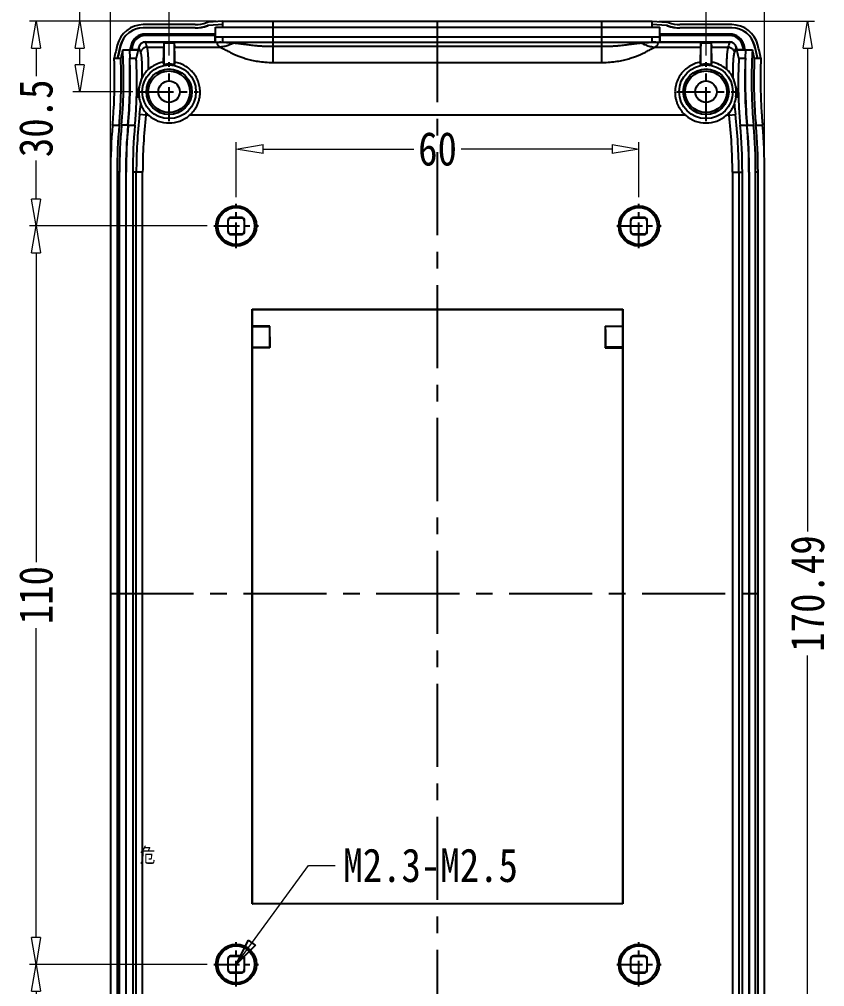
# Model space of a CAD drawing. Header units: millimetres. Extents: x 1786 to 4339, y -2795 to -1928.
# Drawn here: x 4073.3 to 4193.3, y -2723.1 to -2579 of the extents above; entities that cross this region are included whole.
import ezdxf

# ---------------------------------------------------------------- set-up
doc = ezdxf.new("R2010")
doc.units = ezdxf.units.MM
doc.linetypes.add('CENTER', pattern=[50.8, 31.75, -6.35, 6.35, -6.35])
doc.layers.add('06___PRT_ALL_SURFS', color=7, linetype='Continuous')
doc.layers.add('dim', color=3, linetype='Continuous', lineweight=9)
doc.styles.add('FFS', font='SIMFANG.TTF', dxfattribs={"width": 0.85})
doc.styles.add('LongTou', font='romand.shx', dxfattribs={"width": 0.8, "bigfont": 'whgdtxt.shx'})
doc.dimstyles.new('YanXiu', dxfattribs={"dimtxt": 2.5, "dimasz": 2.2, "dimexe": 1, "dimexo": 0.6, "dimgap": 0.66, "dimtad": 0, "dimzin": 9, "dimdsep": 46, "dimtxsty": 'FFS', "dimblk": 'CLOSEDBLANK', "dimcen": 0, "dimclrd": 256, "dimclre": 131, "dimclrt": 42, "dimazin": 2, "dimtfac": 1, "dimtofl": 0, "dimtmove": 0, "dimatfit": 3, "dimldrblk": 'CLOSEDBLANK', "dimfxl": 1, "dimlwd": 5, "dimlwe": 5, "dimarcsym": 0})

# ---------------------------------------------------------------- blocks, each defined once
blk = doc.blocks.new('_ClosedBlank')
at = {"color": 0, "linetype": 'ByBlock', "lineweight": -2}
for p, q in [((-1, 0.167), (0, 0)), ((-1, 0.167), (-1, -0.167)), ((0, 0), (-1, -0.167))]:
    blk.add_line(p, q, dxfattribs=at)
blk = doc.blocks.new('*D166')
at = {"layer": 'Defpoints', "color": 0}
for p in [(4674.96, -2579.27), (4686.82, -2749.76), (4698.12, -2749.76)]:
    blk.add_point(p, dxfattribs=at)
at = {"layer": 'dim', "color": 131, "lineweight": 5}
for p, q in [((4675.96, -2579.27), (4699.12, -2579.27)), ((4687.82, -2749.76), (4699.12, -2749.76))]:
    blk.add_line(p, q, dxfattribs=at)
at = {"layer": 'dim', "lineweight": 5}
for p, q in [((4698.12, -2583.27), (4698.12, -2655.26)), ((4698.12, -2745.76), (4698.12, -2673.77))]:
    blk.add_line(p, q, dxfattribs=at)
at = {"layer": 'dim', "lineweight": 5, "xscale": 4, "yscale": 4, "zscale": 4}
for p, rotation in [((4698.12, -2579.27), 90), ((4698.12, -2749.76), 270)]:
    blk.add_blockref('_ClosedBlank', p, dxfattribs=dict(at, rotation=rotation))
at = {"layer": 'dim', "color": 42, "insert": (4698.12, -2664.52), "char_height": 5, "attachment_point": 5, "rotation": 90, "style": 'FFS'}
blk.add_mtext('170.49', dxfattribs=at)
blk = doc.blocks.new('*D167')
at = {"layer": 'Defpoints', "color": 0}
for p in [(4691.71, -2567.58), (4594.25, -2601.77), (4691.71, -2601.77)]:
    blk.add_point(p, dxfattribs=at)
at = {"layer": 'dim', "color": 131, "lineweight": 5}
for p, q in [((4594.25, -2600.77), (4594.25, -2566.58)), ((4691.71, -2600.77), (4691.71, -2566.58))]:
    blk.add_line(p, q, dxfattribs=at)
at = {"layer": 'dim', "lineweight": 5}
for p, q in [((4598.25, -2567.58), (4635.15, -2567.58)), ((4687.71, -2567.58), (4650.81, -2567.58))]:
    blk.add_line(p, q, dxfattribs=at)
at = {"layer": 'dim', "lineweight": 5, "xscale": 4, "yscale": 4, "zscale": 4, "rotation": 180}
blk.add_blockref('_ClosedBlank', (4594.25, -2567.58), dxfattribs=at)
at = {"layer": 'dim', "lineweight": 5, "xscale": 4, "yscale": 4, "zscale": 4}
blk.add_blockref('_ClosedBlank', (4691.71, -2567.58), dxfattribs=at)
at = {"layer": 'dim', "color": 42, "insert": (4642.98, -2567.58), "char_height": 5, "attachment_point": 5, "style": 'FFS'}
blk.add_mtext('97.46', dxfattribs=at)
blk = doc.blocks.new('*D168')
at = {"layer": 'Defpoints', "color": 0}
for p in [(4682.98, -2574.08), (4602.98, -2585.37, 0), (4682.98, -2585.37, 0)]:
    blk.add_point(p, dxfattribs=at)
at = {"layer": 'dim', "color": 131, "lineweight": 5}
for p, q in [((4602.98, -2584.37), (4602.98, -2573.08)), ((4682.98, -2584.37), (4682.98, -2573.08))]:
    blk.add_line(p, q, dxfattribs=at)
at = {"layer": 'dim', "lineweight": 5}
for p, q in [((4606.98, -2574.08), (4639.46, -2574.08)), ((4678.98, -2574.08), (4646.49, -2574.08))]:
    blk.add_line(p, q, dxfattribs=at)
at = {"layer": 'dim', "lineweight": 5, "xscale": 4, "yscale": 4, "zscale": 4, "rotation": 180}
blk.add_blockref('_ClosedBlank', (4602.98, -2574.08), dxfattribs=at)
at = {"layer": 'dim', "lineweight": 5, "xscale": 4, "yscale": 4, "zscale": 4}
blk.add_blockref('_ClosedBlank', (4682.98, -2574.08), dxfattribs=at)
at = {"layer": 'dim', "color": 42, "insert": (4642.98, -2574.08), "char_height": 5, "attachment_point": 5, "style": 'FFS'}
blk.add_mtext('80', dxfattribs=at)
blk = doc.blocks.new('*D169')
at = {"layer": 'Defpoints', "color": 0}
for p in [(4672.98, -2598.3), (4612.98, -2606.45, 0), (4672.98, -2606.45, 0)]:
    blk.add_point(p, dxfattribs=at)
at = {"layer": 'dim', "color": 131, "lineweight": 5}
for p, q in [((4612.98, -2605.46), (4612.98, -2597.3)), ((4672.98, -2605.46), (4672.98, -2597.3))]:
    blk.add_line(p, q, dxfattribs=at)
at = {"layer": 'dim', "lineweight": 5}
for p, q in [((4616.98, -2598.3), (4639.46, -2598.3)), ((4668.98, -2598.3), (4646.49, -2598.3))]:
    blk.add_line(p, q, dxfattribs=at)
at = {"layer": 'dim', "lineweight": 5, "xscale": 4, "yscale": 4, "zscale": 4, "rotation": 180}
blk.add_blockref('_ClosedBlank', (4612.98, -2598.3), dxfattribs=at)
at = {"layer": 'dim', "lineweight": 5, "xscale": 4, "yscale": 4, "zscale": 4}
blk.add_blockref('_ClosedBlank', (4672.98, -2598.3), dxfattribs=at)
at = {"layer": 'dim', "color": 42, "insert": (4642.98, -2598.3), "char_height": 5, "attachment_point": 5, "style": 'FFS'}
blk.add_mtext('60', dxfattribs=at)
blk = doc.blocks.new('*D171')
at = {"layer": 'Defpoints', "color": 0}
for p in [(4609.67, -2719.77, 0), (4583.16, -2739.77), (4598.58, -2739.77, 0)]:
    blk.add_point(p, dxfattribs=at)
at = {"layer": 'dim', "color": 131, "lineweight": 5}
for p, q in [((4608.67, -2719.77), (4582.16, -2719.77)), ((4597.58, -2739.77), (4582.16, -2739.77))]:
    blk.add_line(p, q, dxfattribs=at)
at = {"layer": 'dim', "lineweight": 5}
for p, q in [((4583.16, -2723.77), (4583.16, -2726.23)), ((4583.16, -2735.77), (4583.16, -2733.31))]:
    blk.add_line(p, q, dxfattribs=at)
at = {"layer": 'dim', "lineweight": 5, "xscale": 4, "yscale": 4, "zscale": 4}
for p, rotation in [((4583.16, -2719.77), 90), ((4583.16, -2739.77), 270)]:
    blk.add_blockref('_ClosedBlank', p, dxfattribs=dict(at, rotation=rotation))
at = {"layer": 'dim', "color": 42, "insert": (4583.16, -2729.77), "char_height": 5, "attachment_point": 5, "rotation": 90, "style": 'FFS'}
blk.add_mtext('20', dxfattribs=at)
blk = doc.blocks.new('*D172')
at = {"layer": 'Defpoints', "color": 0}
for p in [(4609.67, -2609.77, 0), (4583.16, -2719.77), (4609.67, -2719.77, 0)]:
    blk.add_point(p, dxfattribs=at)
at = {"layer": 'dim', "color": 131, "lineweight": 5}
for p, q in [((4608.67, -2609.77), (4582.16, -2609.77)), ((4608.67, -2719.77), (4582.16, -2719.77))]:
    blk.add_line(p, q, dxfattribs=at)
at = {"layer": 'dim', "lineweight": 5}
for p, q in [((4583.16, -2613.77), (4583.16, -2659.83)), ((4583.16, -2715.77), (4583.16, -2669.71))]:
    blk.add_line(p, q, dxfattribs=at)
at = {"layer": 'dim', "lineweight": 5, "xscale": 4, "yscale": 4, "zscale": 4}
for p, rotation in [((4583.16, -2609.77), 90), ((4583.16, -2719.77), 270)]:
    blk.add_blockref('_ClosedBlank', p, dxfattribs=dict(at, rotation=rotation))
at = {"layer": 'dim', "color": 42, "insert": (4583.16, -2664.77), "char_height": 5, "attachment_point": 5, "rotation": 90, "style": 'FFS'}
blk.add_mtext('110', dxfattribs=at)
blk = doc.blocks.new('*D173')
at = {"layer": 'Defpoints', "color": 0}
for p in [(4611, -2579.27), (4583.16, -2609.77), (4609.67, -2609.77, 0)]:
    blk.add_point(p, dxfattribs=at)
at = {"layer": 'dim', "color": 131, "lineweight": 5}
for p, q in [((4610, -2579.27), (4582.16, -2579.27)), ((4608.67, -2609.77), (4582.16, -2609.77))]:
    blk.add_line(p, q, dxfattribs=at)
at = {"layer": 'dim', "lineweight": 5}
for p, q in [((4583.16, -2583.27), (4583.16, -2587.47)), ((4583.16, -2605.77), (4583.16, -2599.99))]:
    blk.add_line(p, q, dxfattribs=at)
at = {"layer": 'dim', "lineweight": 5, "xscale": 4, "yscale": 4, "zscale": 4}
for p, rotation in [((4583.16, -2579.27), 90), ((4583.16, -2609.77), 270)]:
    blk.add_blockref('_ClosedBlank', p, dxfattribs=dict(at, rotation=rotation))
at = {"layer": 'dim', "color": 42, "insert": (4583.16, -2593.73), "char_height": 5, "attachment_point": 5, "rotation": 90, "style": 'FFS'}
blk.add_mtext('30.5', dxfattribs=at)
blk = doc.blocks.new('*D174')
at = {"layer": 'Defpoints', "color": 0}
for p in [(4611, -2579.27), (4589.66, -2589.77), (4598.58, -2589.77, 0)]:
    blk.add_point(p, dxfattribs=at)
at = {"layer": 'dim', "lineweight": 5}
for p, q in [((4589.66, -2579.27), (4589.66, -2573.74)), ((4589.66, -2585.77), (4589.66, -2583.27))]:
    blk.add_line(p, q, dxfattribs=at)
at = {"layer": 'dim', "color": 131, "lineweight": 5}
for p, q in [((4610, -2579.27), (4588.66, -2579.27)), ((4597.58, -2589.77), (4588.66, -2589.77))]:
    blk.add_line(p, q, dxfattribs=at)
at = {"layer": 'dim', "lineweight": 5, "xscale": 4, "yscale": 4, "zscale": 4}
for p, rotation in [((4589.66, -2579.27), 90), ((4589.66, -2589.77), 270)]:
    blk.add_blockref('_ClosedBlank', p, dxfattribs=dict(at, rotation=rotation))
at = {"layer": 'dim', "color": 42, "insert": (4589.66, -2567.44), "char_height": 5, "attachment_point": 5, "rotation": 90, "style": 'FFS'}
blk.add_mtext('10.5', dxfattribs=at)
blk = doc.blocks.new('*u195')
at = {"color": 7, "linetype": 'Continuous'}
for p, q in [((-31.983, 85.248, 0), (-34.154, 85.096, 0)), ((-31.983, 84.774, 0), (-31.983, 85.248, 0)), ((-31.983, 85.248, 0), (31.983, 85.248, 0)), ((-24.5, 79.108, 0), (-24.5, 85.248, 0)), ((24.5, 79.108, 0), (24.5, 85.248, 0)), ((31.983, 84.774, 0), (31.983, 85.248, 0)), ((31.983, 85.248, 0), (34.154, 85.096, 0)), ((-43.838, 84.248, 0), (-43.838, 84.274, 0)), ((-36.119, 84.274, 0), (-43.838, 84.274, 0)), ((-36.119, 84.248, 0), (-43.838, 84.248, 0)), ((-36.12, 84.743, 0), (-43.836, 84.743, 0)), ((-36.119, 84.248, 0), (-36.119, 84.274, 0)), ((-34.265, 84.569, 0), (-34.274, 84.594, 0)), ((-31.983, 84.774, 0), (-34.133, 84.623, 0)), ((-34.132, 84.597, 0), (-34.133, 84.623, 0)), ((-32, 84.746, 0), (-34.132, 84.597, 0)), ((-33.1, 82.148, 0), (-33.1, 84.348, 0)), ((-33.1, 84.348, 0), (33.1, 84.348, 0)), ((-32, 84.348, 0), (-32, 84.746, 0)), ((34.133, 84.623, 0), (31.983, 84.774, 0)), ((32, 84.348, 0), (32, 84.746, 0)), ((34.132, 84.597, 0), (32, 84.746, 0)), ((33.1, 82.148, 0), (33.1, 84.348, 0)), ((34.132, 84.597, 0), (34.133, 84.623, 0)), ((34.265, 84.569, 0), (34.274, 84.594, 0)), ((36.119, 84.248, 0), (36.119, 84.274, 0)), ((43.838, 84.274, 0), (36.119, 84.274, 0)), ((43.838, 84.248, 0), (36.119, 84.248, 0)), ((43.836, 84.743, 0), (36.12, 84.743, 0)), ((43.838, 84.248, 0), (43.838, 84.274, 0)), ((-43.533, 83.121, 0), (-43.533, 83.347, 0)), ((-33.1, 83.347, 0), (-43.533, 83.347, 0)), ((-33.123, 83.325, 0), (-43.533, 83.325, 0)), ((-33.126, 83.121, 0), (-43.533, 83.121, 0)), ((-43.533, 82.148, 0), (-43.533, 82.174, 0)), ((-43.533, 82.174, 0), (-33.126, 82.174, 0)), ((-43.533, 82.148, 0), (-32.122, 82.148, 0)), ((-33.123, 83.325, 0), (-33.126, 83.121, 0)), ((-33.126, 82.174, 0), (-33.126, 83.121, 0)), ((-33.1, 82.148, 0), (-33.126, 82.174, 0)), ((-33.1, 83.347, 0), (-33.123, 83.325, 0)), ((-33.1, 82.948, 0), (33.1, 82.948, 0)), ((-32, 82.149, 0), (-32, 82.948, 0)), ((-31.965, 82.148, 0), (-31.934, 82.148, 0)), ((-31.934, 82.148, 0), (31.934, 82.148, 0)), ((31.934, 82.148, 0), (32, 82.149, 0)), ((32, 82.149, 0), (32, 82.948, 0)), ((32.122, 82.148, 0), (43.533, 82.148, 0)), ((43.533, 83.347, 0), (33.1, 83.347, 0)), ((33.1, 83.347, 0), (33.123, 83.325, 0)), ((33.1, 82.148, 0), (33.126, 82.174, 0)), ((33.126, 83.121, 0), (33.123, 83.325, 0)), ((43.533, 83.325, 0), (33.123, 83.325, 0)), ((33.126, 83.121, 0), (33.126, 82.174, 0)), ((43.533, 83.121, 0), (33.126, 83.121, 0)), ((33.126, 82.174, 0), (43.533, 82.174, 0)), ((43.533, 83.121, 0), (43.533, 83.347, 0)), ((43.533, 82.148, 0), (43.533, 82.174, 0)), ((-47.238, 81.576, 0), (-47.264, 81.583, 0)), ((-46.914, 80.998, 0), (-45.914, 80.998, 0)), ((-45.914, 80.998, 0), (-45.87, 79.748, 0)), ((-45.835, 80.998, 0), (-45.806, 81.02, 0)), ((-45.835, 80.998, 0), (-44.6, 80.998, 0)), ((-45.596, 81.024, 0), (-45.806, 81.02, 0)), ((-45.667, 81.682, 0), (-45.448, 81.627, 0)), ((-45.596, 81.024, 0), (-44.621, 81.024, 0)), ((-44.6, 80.998, 0), (-44.621, 81.024, 0)), ((-44.503, 81.39, 0), (-44.528, 81.397, 0)), ((-44.473, 81.311, 0), (-44.503, 81.39, 0)), ((-44.386, 81.077, 0), (-44.473, 81.311, 0)), ((-43.271, 81.395, 0), (-40.805, 81.395, 0)), ((-40.75, 78.815, 0), (-40.75, 81.996, 0)), ((-39.25, 81.996, 0), (-40.75, 81.996, 0)), ((-39.25, 81.996, 0), (-39.25, 78.815, 0)), ((-39.195, 81.395, 0), (-32.378, 81.395, 0)), ((-24.5, 81.514, 0), (24.5, 81.514, 0)), ((32.378, 81.395, 0), (39.195, 81.395, 0)), ((39.25, 78.815, 0), (39.25, 81.996, 0)), ((40.75, 81.996, 0), (39.25, 81.996, 0)), ((40.75, 81.996, 0), (40.75, 78.815, 0)), ((40.805, 81.395, 0), (43.271, 81.395, 0)), ((44.391, 81.09, 0), (44.386, 81.077, 0)), ((44.503, 81.39, 0), (44.528, 81.397, 0)), ((44.6, 80.998, 0), (44.621, 81.024, 0)), ((44.6, 80.998, 0), (45.835, 80.998, 0)), ((44.621, 81.024, 0), (45.596, 81.024, 0)), ((45.667, 81.682, 0), (45.448, 81.627, 0)), ((45.806, 81.02, 0), (45.596, 81.024, 0)), ((45.835, 80.998, 0), (45.806, 81.02, 0)), ((45.87, 79.748, 0), (45.914, 80.998, 0)), ((45.914, 80.998, 0), (46.914, 80.998, 0)), ((47.238, 81.576, 0), (47.264, 81.583, 0)), ((-48.172, 79.735, 0), (-47.691, 79.735, 0)), ((-47.665, 79.851, 0), (-47.691, 79.735, 0)), ((-47.661, 79.748, 0), (-47.2, 79.748, 0)), ((-45.87, 79.748, 0), (-44.895, 79.748, 0)), ((44.895, 79.748, 0), (45.87, 79.748, 0)), ((47.2, 79.748, 0), (47.661, 79.748, 0)), ((47.691, 79.735, 0), (47.665, 79.851, 0)), ((47.691, 79.735, 0), (48.172, 79.735, 0)), ((-40.75, 78.815, 0), (-40.869, 79.156, 0)), ((-39.131, 79.156, 0), (-39.25, 78.815, 0)), ((-24.5, 79.108, 0), (24.5, 79.108, 0)), ((39.25, 78.815, 0), (39.131, 79.156, 0)), ((40.869, 79.156, 0), (40.75, 78.815, 0)), ((-44.44, 75.499, 0), (-44.469, 75.498, 0)), ((-44.469, 75.498, 0), (-44.435, 75.498, 0)), ((-44.44, 75.499, 0), (-44.435, 75.498, 0)), ((44.435, 75.498, 0), (44.44, 75.499, 0)), ((44.435, 75.498, 0), (44.469, 75.498, 0)), ((44.469, 75.498, 0), (44.44, 75.499, 0)), ((-44.435, 73.998, 0), (-44.71, 73.998, 0)), ((-44.435, 73.998, 0), (-44.477, 73.983, 0)), ((44.71, 73.998, 0), (44.435, 73.998, 0)), ((44.477, 73.983, 0), (44.435, 73.998, 0)), ((-43.446, 71.248, 0), (-44.388, 71.356, 0)), ((-43.061, 71.248, 0), (-43.446, 71.248, 0)), ((36.939, 71.248, 0), (-36.939, 71.248, 0)), ((43.446, 71.248, 0), (43.061, 71.248, 0)), ((43.446, 71.248, 0), (44.388, 71.356, 0)), ((-48.418, 69.748, 0), (-47.432, 69.748, 0)), ((-46.082, 69.748, 0), (-45.09, 69.748, 0)), ((45.09, 69.748, 0), (46.082, 69.748, 0)), ((47.432, 69.748, 0), (48.418, 69.748, 0)), ((-48.73, 62.748, 0), (-48.73, -63.252, 0)), ((-47.748, 62.748, 0), (-47.748, -63.252, 0)), ((-47.394, 62.748, 0), (-47.748, 62.748, 0)), ((-46.447, 62.748, 0), (-46.403, 62.748, 0)), ((-46.403, -63.252, 0), (-46.403, 62.748, 0)), ((-45.415, 62.748, 0), (-45.415, -63.252, 0)), ((-43.936, 62.748, 0), (-45.415, 62.748, 0)), ((-44.884, -63.252, 0), (-44.884, 62.748, 0)), ((-43.936, -63.252, 0), (-43.936, 62.748, 0)), ((43.936, 62.748, 0), (43.936, -63.252, 0)), ((43.936, 62.748, 0), (45.415, 62.748, 0)), ((44.884, 62.748, 0), (44.884, -63.252, 0)), ((45.415, -63.252, 0), (45.415, 62.748, 0)), ((46.403, 62.748, 0), (46.403, -63.252, 0)), ((46.403, 62.748, 0), (46.447, 62.748, 0)), ((47.748, 62.748, 0), (47.394, 62.748, 0)), ((47.748, -63.252, 0), (47.748, 62.748, 0)), ((48.73, -63.252, 0), (48.73, 62.748, 0)), ((-31.25, 55.573, 0), (-31.25, 53.922, 0)), ((-31.25, 55.573, 0), (-31.206, 55.53, 0)), ((-31.206, 53.965, 0), (-31.206, 55.53, 0)), ((-30.826, 55.998, 0), (-30.782, 55.954, 0)), ((-29.174, 55.998, 0), (-30.826, 55.998, 0)), ((-30.782, 55.954, 0), (-29.218, 55.954, 0)), ((-29.174, 55.998, 0), (-29.218, 55.954, 0)), ((-28.75, 55.573, 0), (-28.794, 55.53, 0)), ((-28.794, 55.53, 0), (-28.794, 53.965, 0)), ((-28.75, 53.922, 0), (-28.75, 55.573, 0)), ((28.75, 55.573, 0), (28.75, 53.922, 0)), ((28.75, 55.573, 0), (28.794, 55.53, 0)), ((28.794, 53.965, 0), (28.794, 55.53, 0)), ((30.826, 55.998, 0), (29.174, 55.998, 0)), ((29.174, 55.998, 0), (29.218, 55.954, 0)), ((29.218, 55.954, 0), (30.782, 55.954, 0)), ((30.826, 55.998, 0), (30.782, 55.954, 0)), ((31.25, 55.573, 0), (31.206, 55.53, 0)), ((31.206, 55.53, 0), (31.206, 53.965, 0)), ((31.25, 53.922, 0), (31.25, 55.573, 0)), ((-31.25, 53.922, 0), (-31.206, 53.965, 0)), ((-30.826, 53.498, 0), (-30.782, 53.541, 0)), ((-30.826, 53.498, 0), (-29.174, 53.498, 0)), ((-29.218, 53.541, 0), (-30.782, 53.541, 0)), ((-29.174, 53.498, 0), (-29.218, 53.541, 0)), ((-28.75, 53.922, 0), (-28.794, 53.965, 0)), ((28.75, 53.922, 0), (28.794, 53.965, 0)), ((29.174, 53.498, 0), (29.218, 53.541, 0)), ((29.174, 53.498, 0), (30.826, 53.498, 0)), ((30.782, 53.541, 0), (29.218, 53.541, 0)), ((30.826, 53.498, 0), (30.782, 53.541, 0)), ((31.25, 53.922, 0), (31.206, 53.965, 0)), ((-27.609, -46.262, 0), (-27.609, 42.357, 0)), ((-27.609, 42.357, 0), (-27.567, 42.315, 0)), ((-27.609, 42.357, 0), (27.609, 42.357, 0)), ((-27.567, 39.835, 0), (-27.567, 42.315, 0)), ((-27.567, 42.315, 0), (27.567, 42.315, 0)), ((27.609, 42.357, 0), (27.567, 42.315, 0)), ((27.609, 42.357, 0), (27.609, -46.262, 0)), ((-27.567, 39.835, 0), (-27.609, 39.793, 0)), ((-27.609, 39.793, 0), (-27.59, 39.774, 0)), ((-27.59, 39.774, 0), (-25.028, 39.774, 0)), ((-24.967, 39.835, 0), (-27.567, 39.835, 0)), ((-24.967, 39.835, 0), (-25.027, 39.775, 0)), ((-25.027, 39.774, 0), (-25.027, 39.775, 0)), ((-24.967, 36.614, 0), (-24.967, 39.835, 0)), ((24.967, 39.835, 0), (24.967, 36.614, 0)), ((24.967, 39.835, 0), (27.567, 39.835, 0)), ((25.027, 39.775, 0), (24.967, 39.835, 0)), ((25.027, 39.775, 0), (25.028, 39.775, 0)), ((27.59, 39.774, 0), (25.028, 39.774, 0)), ((27.567, 39.835, 0), (27.609, 39.793, 0)), ((27.59, 39.774, 0), (27.609, 39.793, 0)), ((-25, 38.224, 0), (-25, 36.647, 0)), ((25, 38.224, 0), (25, 36.647, 0)), ((-27.59, 36.675, 0), (-27.609, 36.656, 0)), ((-27.567, 36.614, 0), (-27.609, 36.656, 0)), ((-27.59, 36.675, 0), (-25.028, 36.675, 0)), ((-27.567, -46.22, 0), (-27.567, 36.614, 0)), ((-24.967, 36.614, 0), (-27.567, 36.614, 0)), ((-25.028, 36.675, 0), (-24.967, 36.614, 0)), ((24.967, 36.614, 0), (25.028, 36.675, 0)), ((24.967, 36.614, 0), (27.567, 36.614, 0)), ((27.59, 36.675, 0), (25.028, 36.675, 0)), ((27.567, 36.614, 0), (27.609, 36.656, 0)), ((27.609, 36.656, 0), (27.59, 36.675, 0)), ((-27.609, -46.262, 0), (-27.567, -46.22, 0)), ((27.609, -46.262, 0), (-27.609, -46.262, 0)), ((27.567, -46.22, 0), (-27.567, -46.22, 0)), ((27.609, -46.262, 0), (27.567, -46.22, 0)), ((-31.25, -54.427, 0), (-31.206, -54.47, 0)), ((-31.25, -54.427, 0), (-31.25, -56.078, 0)), ((-31.206, -56.035, 0), (-31.206, -54.47, 0)), ((-30.826, -54.002, 0), (-30.782, -54.046, 0)), ((-29.174, -54.002, 0), (-30.826, -54.002, 0)), ((-30.782, -54.046, 0), (-29.218, -54.046, 0)), ((-29.174, -54.002, 0), (-29.218, -54.046, 0)), ((-28.75, -54.427, 0), (-28.794, -54.47, 0)), ((-28.794, -54.47, 0), (-28.794, -56.035, 0)), ((-28.75, -56.078, 0), (-28.75, -54.427, 0)), ((28.75, -54.427, 0), (28.794, -54.47, 0)), ((28.75, -54.427, 0), (28.75, -56.078, 0)), ((28.794, -56.035, 0), (28.794, -54.47, 0)), ((30.826, -54.002, 0), (29.174, -54.002, 0)), ((29.174, -54.002, 0), (29.218, -54.046, 0)), ((29.218, -54.046, 0), (30.782, -54.046, 0)), ((30.826, -54.002, 0), (30.782, -54.046, 0)), ((31.25, -54.427, 0), (31.206, -54.47, 0)), ((31.206, -54.47, 0), (31.206, -56.035, 0)), ((31.25, -56.078, 0), (31.25, -54.427, 0)), ((-31.25, -56.078, 0), (-31.206, -56.035, 0)), ((-28.75, -56.078, 0), (-28.794, -56.035, 0)), ((28.75, -56.078, 0), (28.794, -56.035, 0)), ((31.25, -56.078, 0), (31.206, -56.035, 0)), ((-30.826, -56.502, 0), (-30.782, -56.459, 0)), ((-30.826, -56.502, 0), (-29.174, -56.502, 0)), ((-29.218, -56.459, 0), (-30.782, -56.459, 0)), ((-29.174, -56.502, 0), (-29.218, -56.459, 0)), ((29.174, -56.502, 0), (29.218, -56.459, 0)), ((29.174, -56.502, 0), (30.826, -56.502, 0)), ((30.782, -56.459, 0), (29.218, -56.459, 0)), ((30.826, -56.502, 0), (30.782, -56.459, 0))]:
    blk.add_line(p, q, dxfattribs=at)
at = {"color": 1, "linetype": 'CENTER', "ltscale": 0.389839}
for p, q in [((0, -85.248), (0, 85.248)), ((-48.73, 0), (48.73, 0))]:
    blk.add_line(p, q, dxfattribs=at)
at = {"color": 1, "linetype": 'CENTER', "ltscale": 0.16}
for p, q in [((-40, 70.348), (-40, 79.148)), ((40, 70.348), (40, 79.148)), ((-44.4, 74.748), (-35.6, 74.748)), ((35.6, 74.748), (44.4, 74.748))]:
    blk.add_line(p, q, dxfattribs=at)
at = {"color": 1, "linetype": 'CENTER', "ltscale": 0.120482}
for p, q in [((-30, 51.434), (-30, 58.061)), ((30, 51.434), (30, 58.061)), ((-33.313, 54.748), (-26.687, 54.748)), ((26.687, 54.748), (33.313, 54.748)), ((-30, -58.566), (-30, -51.939)), ((30, -58.566), (30, -51.939)), ((-33.313, -55.252), (-26.687, -55.252)), ((26.687, -55.252), (33.313, -55.252))]:
    blk.add_line(p, q, dxfattribs=at)
at = {"color": 7, "linetype": 'Continuous'}
for centre, radius in [((-40, 74.748, 0), 4), ((-40, 74.748, 0), 3.389), ((-40, 74.748, 0), 3.1), ((40, 74.748, 0), 4), ((40, 74.748, 0), 3.389), ((40, 74.748, 0), 3.1), ((-40, 74.748, 0), 1.6), ((40, 74.748, 0), 1.6), ((-30, 54.748, 0), 3.012), ((30, 54.748, 0), 3.012), ((-30, 54.748, 0), 2.75), ((30, 54.748, 0), 2.75), ((-30, -55.252, 0), 3.012), ((-30, -55.252, 0), 2.75), ((30, -55.252, 0), 3.012), ((30, -55.252, 0), 2.75)]:
    blk.add_circle(centre, radius, dxfattribs=at)
for centre, radius, start, end in [((-36.12, 89.742, 0), 4.999, 270.00015, 289.83186), ((-34.084, 84.096, 0), 1.003, 93.99481, 109.8286), ((34.084, 84.096, 0), 1.002, 70.17006, 86.00578), ((36.12, 89.742, 0), 4.999, 250.16837, 269.99967), ((-43.836, 80.743, 0), 3.999, 90.00181, 166.30745), ((-43.835, 80.744, 0), 3.529, 90.04232, 166.25744), ((-43.838, 80.748, 0), 3.5, 90, 166.29977), ((-36.121, 89.759, 0), 5.486, 270.02145, 289.67191), ((-36.119, 89.748, 0), 5.5, 270, 289.69336), ((-34.097, 84.098, 0), 0.527, 94.01119, 109.68184), ((-34.097, 84.098, 0), 0.5, 94, 109.69336), ((34.097, 84.098, 0), 0.5, 70.30663, 86), ((34.097, 84.098, 0), 0.527, 70.31751, 85.98913), ((36.119, 89.748, 0), 5.5, 250.30663, 270), ((36.121, 89.759, 0), 5.486, 250.32814, 269.97854), ((43.836, 80.743, 0), 3.999, 13.69255, 89.9982), ((43.835, 80.744, 0), 3.529, 13.74256, 89.95766), ((43.838, 80.748, 0), 3.5, 13.70023, 90), ((-43.533, 81.147, 0), 2.2, 90.00002, 165.95198), ((-43.533, 81.147, 0), 2.177, 90.00002, 165.95145), ((-43.533, 81.147, 0), 1.974, 89.99995, 165.95138), ((-43.533, 81.147, 0), 1.026, 90, 165.95145), ((-43.533, 81.147, 0), 1, 90, 165.95145), ((-214.953, 22.22, 0), 181.594, 19.01796, 19.26943), ((-32.122, 87.148, 0), 5, 270, 271.39986), ((32.122, 87.148, 0), 5, 268.60004, 269.99989), ((225.906, 18.418, 0), 193.187, 160.73825, 160.97463), ((43.533, 81.147, 0), 2.2, 14.04743, 89.99996), ((43.533, 81.147, 0), 2.177, 14.04855, 89.99996), ((43.533, 81.147, 0), 1.974, 14.04869, 90.0001), ((43.533, 81.147, 0), 1.026, 14.04855, 90), ((43.533, 81.147, 0), 1, 14.04855, 90), ((30, 62.748, 0), 79.997, 166.30299, 167.73987), ((30.001, 62.747, 0), 79.527, 166.29977, 167.58046), ((30, 62.748, 0), 79.5, 166.29977, 167.65273), ((30, 62.748, 0), 79.05, 166.65191, 167.58132), ((-156.46, 74.705, 0), 109.726, 2.82965, 3.28735), ((30, 62.748, 0), 78, 165.95146, 166.46883), ((30, 62.748, 0), 77.977, 165.95145, 166.44766), ((30, 62.748, 0), 77.774, 165.95145, 166.40888), ((30, 62.748, 0), 76.8, 165.95145, 167.21142), ((30, 62.748, 0), 76.826, 165.95145, 166.23796), ((156.67, 39.226, 0), 119.83, 159.55856, 159.77068), ((185.611, 28.669, 0), 150.635, 159.51295, 159.63474), ((-30, 62.748, 0), 76.8, 12.78858, 14.04855), ((-30, 62.748, 0), 76.826, 13.76204, 14.04855), ((-30, 62.748, 0), 77.774, 13.59112, 14.04855), ((-30, 62.748, 0), 77.977, 13.55234, 14.04855), ((-30, 62.748, 0), 78, 13.53117, 14.04852), ((-30, 62.748, 0), 79.05, 12.41868, 13.34809), ((-30, 62.748, 0), 79.5, 12.34727, 13.70023), ((-30.001, 62.747, 0), 79.527, 12.41954, 13.70022), ((-30, 62.748, 0), 79.997, 12.26013, 13.69701), ((-121.417, 76.426, 0), 74.64, 354.86609, 2.56119), ((-118.008, 76.681, 0), 71.223, 2.47948, 2.76965), ((-124.127, 76.059, 0), 78.344, 2.16365, 2.69839), ((136.91, 75.519, 0), 91.138, 177.34052, 177.8002), ((-135.782, 77.041, 0), 89.952, 355.34943, 1.25877), ((-117.219, 76.244, 0), 71.433, 354.78191, 2.22462), ((-40.018, 74.588, 0), 4.647, 100.55494, 130.63154), ((-40, 74.748, 0), 4.136, 79.55316, 100.44684), ((40, 74.748, 0), 4.136, 79.55316, 100.44684), ((40.018, 74.588, 0), 4.647, 49.36965, 79.44786), ((117.549, 76.252, 0), 71.763, 177.79188, 185.20033), ((135.782, 77.041, 0), 89.952, 178.74123, 184.65057), ((-39.242, 74.62, 0), 5.272, 154.39405, 170.40181), ((39.243, 74.621, 0), 5.271, 9.59677, 25.60744), ((30, 62.748, 0), 75.553, 170.28447, 171.43665), ((-40, 74.748, 0), 4.498, 170.40135, 189.59865), ((40, 74.748, 0), 4.498, 350.40135, 9.59865), ((-30, 62.748, 0), 75.553, 8.56335, 9.71553), ((-42.031, 115.154, 0), 41.243, 266.275, 266.6002), ((-39.426, 74.595, 0), 5.088, 186.90694, 199.31642), ((39.42, 74.596, 0), 5.094, 340.69104, 353.08693), ((42.031, 115.154, 0), 41.243, 273.3998, 273.725), ((-108.338, 78.749, 0), 64.376, 353.40633, 354.79798), ((108.36, 78.751, 0), 64.398, 185.20225, 186.59343), ((30, 62.748, 0), 74.884, 173.39847, 180), ((30, 62.748, 0), 73.936, 173.39847, 180), ((-124.086, 79.809, 0), 81.093, 353.93982, 354.18138), ((-40.031, 74.712, 0), 4.603, 222.75416, 228.82733), ((-40, 74.748, 0), 4.65, 228.8258, 311.1742), ((40, 74.748, 0), 4.65, 228.8258, 311.1742), ((40.031, 74.712, 0), 4.603, 311.17267, 317.24583), ((125.423, 79.948, 0), 82.437, 185.82059, 186.05821), ((-30, 62.748, 0), 73.936, 0, 6.60153), ((-30, 62.748, 0), 74.884, 0, 6.60153), ((30, 62.748, 0), 78.73, 174.899, 180), ((30, 62.748, 0), 77.748, 174.8344, 180), ((30, 62.748, 0), 76.403, 174.74324, 180), ((-47.687, 54.463, 0), 15.364, 84.00495, 84.16753), ((30, 62.748, 0), 75.415, 174.67417, 180), ((-30, 62.748, 0), 75.415, 0, 5.32583), ((-30, 62.748, 0), 76.403, 0, 5.25676), ((-30, 62.748, 0), 77.748, 0, 5.1656), ((-30, 62.748, 0), 78.73, 0, 5.101), ((2.79, 38.224, 0), 27.845, 179.4523, 180.5477)]:
    blk.add_arc(centre, radius, start, end, dxfattribs=at)
for centre, major_axis, ratio, start_param, end_param in [((-24.5, 85.271, 0), (7.5, 0.526), 0.0522794, 3.0712107, 3.1379269), ((24.5, 85.271, 0), (7.5, -0.526), 0.0522794, 0.0036658, 0.0703819), ((-30.826, 55.573, 0), (-0.3, 0.3), 0.9999239, -0.7853601, 0.7853601), ((-30.782, 55.53, 0), (0.3, -0.3), 0.9999239, 2.3562326, 3.9269527), ((-29.218, 55.53, 0), (-0.3, -0.3), 0.9999239, 2.3562326, 3.9269527), ((-29.174, 55.573, 0), (0.3, 0.3), 0.9999239, -0.7853601, 0.7853601), ((29.174, 55.573, 0), (0.3, -0.3), 0.9999239, 2.3562326, 3.9269527), ((29.218, 55.53, 0), (0.3, -0.3), 0.9999239, 2.3562326, 3.9269527), ((30.782, 55.53, 0), (-0.3, -0.3), 0.9999239, 2.3562326, 3.9269527), ((30.826, 55.573, 0), (0.3, 0.3), 0.9999239, -0.7853601, 0.7853601), ((-30.826, 53.922, 0), (0.3, 0.3), 0.9999239, 2.3562326, 3.9269527), ((-30.782, 53.965, 0), (0.3, 0.3), 0.9999239, 2.3562326, 3.9269527), ((-29.218, 53.965, 0), (-0.3, 0.3), 0.9999239, 2.3562326, 3.9269527), ((-29.174, 53.922, 0), (0.3, -0.3), 0.9999239, -0.7853601, 0.7853601), ((29.174, 53.922, 0), (0.3, 0.3), 0.9999239, 2.3562326, 3.9269527), ((29.218, 53.965, 0), (0.3, 0.3), 0.9999239, 2.3562326, 3.9269527), ((30.782, 53.965, 0), (-0.3, 0.3), 0.9999239, 2.3562326, 3.9269527), ((30.826, 53.922, 0), (0.3, -0.3), 0.9999239, -0.7853601, 0.7853601), ((-27.591, 38.224, 0), (0, 1.55), 0.0174551, -3.1241394, -0.0174533), ((27.591, 38.224, 0), (0, 1.55), 0.0174551, 0.0174533, 3.1241394), ((-30.826, -54.427, 0), (-0.3, 0.3), 0.9999239, -0.7853601, 0.7853601), ((-30.782, -54.47, 0), (0.3, -0.3), 0.9999239, 2.3562326, 3.9269527), ((-29.218, -54.47, 0), (-0.3, -0.3), 0.9999239, 2.3562326, 3.9269527), ((-29.174, -54.427, 0), (0.3, 0.3), 0.9999239, -0.7853601, 0.7853601), ((29.174, -54.427, 0), (0.3, -0.3), 0.9999239, 2.3562326, 3.9269527), ((29.218, -54.47, 0), (0.3, -0.3), 0.9999239, 2.3562326, 3.9269527), ((30.782, -54.47, 0), (-0.3, -0.3), 0.9999239, 2.3562326, 3.9269527), ((30.826, -54.427, 0), (0.3, 0.3), 0.9999239, -0.7853601, 0.7853601), ((-30.826, -56.078, 0), (0.3, 0.3), 0.9999239, -3.9269527, -2.3562326), ((-30.782, -56.035, 0), (0.3, 0.3), 0.9999239, 2.3562326, 3.9269527), ((-29.218, -56.035, 0), (-0.3, 0.3), 0.9999239, 2.3562326, 3.9269527), ((-29.174, -56.078, 0), (0.3, -0.3), 0.9999239, -0.7853601, 0.7853601), ((29.174, -56.078, 0), (0.3, 0.3), 0.9999239, 2.3562326, 3.9269527), ((29.218, -56.035, 0), (0.3, 0.3), 0.9999239, 2.3562326, 3.9269527), ((30.782, -56.035, 0), (-0.3, 0.3), 0.9999239, 2.3562326, 3.9269527), ((30.826, -56.078, 0), (-0.3, 0.3), 0.9999239, -3.9269527, -2.3562326)]:
    blk.add_ellipse(centre, major_axis=major_axis, ratio=ratio, start_param=start_param, end_param=end_param, dxfattribs=at)
for points, start_tangent, end_tangent in [([(30.36, 82.023, 0), (30.642, 82.047, 0), (30.881, 82.066, 0), (31.084, 82.083, 0), (31.255, 82.097, 0), (31.4, 82.108, 0), (31.52, 82.117, 0), (31.62, 82.124, 0), (31.701, 82.13, 0), (31.767, 82.135, 0), (31.819, 82.139, 0), (31.861, 82.142, 0), (31.893, 82.144, 0), (31.917, 82.146, 0), (31.934, 82.148, 0)], (0.9965385, 0.0831324), (0.9962191, 0.0868762)), ([(32.378, 81.395, 0), (32.585, 81.539, 0), (32.721, 81.659, 0), (32.804, 81.759, 0), (32.844, 81.841, 0), (32.851, 81.907, 0), (32.833, 81.962, 0), (32.797, 82.005, 0), (32.747, 82.039, 0), (32.689, 82.066, 0), (32.624, 82.088, 0), (32.555, 82.104, 0), (32.483, 82.117, 0), (32.411, 82.127, 0), (32.341, 82.135, 0), (32.274, 82.14, 0), (32.214, 82.144, 0), (32.165, 82.146, 0), (32.122, 82.148, 0)], (0.8425431, 0.5386289), (-0.9995146, 0.0311537)), ([(-44.232, 80.661, 0), (-44.385, 81.074, 0), (-44.386, 81.077, 0)], (-0.3451055, 0.9385639), (-0.3484995, 0.937309)), ([(-43.271, 81.395, 0), (-43.691, 81.295, 0), (-44.032, 81.034, 0), (-44.232, 80.661, 0)], (-0.9997219, -0.0235822), (-0.2700828, -0.9628371)), ([(-43.044, 78.114, 0), (-43.048, 78.722, 0), (-43.06, 79.292, 0), (-43.081, 79.816, 0), (-43.11, 80.288, 0), (-43.149, 80.711, 0), (-43.201, 81.088, 0), (-43.271, 81.396, 0)], (0.0006943, 0.9999998), (-0.2945837, 0.9556257)), ([(-40.805, 81.392, 0), (-40.828, 80.905, 0), (-40.85, 80.133, 0), (-40.869, 79.156, 0)], (-0.0654736, -0.9978543), (-0.0166443, -0.9998615)), ([(-40.75, 81.996, 0), (-40.778, 81.752, 0), (-40.805, 81.392, 0)], (-0.1477268, -0.9890282), (-0.0654736, -0.9978543)), ([(-39.25, 81.996, 0), (-39.222, 81.752, 0), (-39.195, 81.392, 0)], (0.1477268, -0.9890282), (0.0654736, -0.9978543)), ([(-39.131, 79.156, 0), (-39.15, 80.133, 0), (-39.172, 80.905, 0), (-39.195, 81.392, 0)], (-0.0166443, 0.9998615), (-0.0654736, 0.9978543)), ([(-32.278, 82.14, 0), (-32.409, 82.128, 0), (-32.54, 82.107, 0), (-32.66, 82.076, 0), (-32.761, 82.031, 0), (-32.83, 81.967, 0), (-32.851, 81.878, 0), (-32.802, 81.757, 0), (-32.657, 81.599, 0), (-32.378, 81.395, 0)], (-0.9975351, -0.0701686), (0.8425467, -0.5386233)), ([(-30.36, 82.023, 0), (-31.008, 81.717, 0), (-31.685, 81.506, 0), (-32.378, 81.396, 0)], (-0.8720314, -0.4894499), (-0.9964818, -0.0838097)), ([(-32.377, 81.396, 0), (-32.187, 81.304, 0), (-31.984, 81.197, 0), (-31.762, 81.076, 0), (-31.518, 80.942, 0), (-31.252, 80.798, 0), (-30.959, 80.647, 0), (-30.627, 80.484, 0), (-30.235, 80.304, 0), (-29.759, 80.104, 0), (-29.183, 79.89, 0), (-28.503, 79.673, 0), (-27.706, 79.466, 0), (-26.779, 79.287, 0), (-25.712, 79.159, 0), (-24.5, 79.108, 0)], (0.9099643, -0.4146866), (1, -0.0000214)), ([(-31.826, 82.139, 0), (-31.723, 82.132, 0), (-31.577, 82.121, 0), (-31.379, 82.106, 0), (-31.12, 82.086, 0), (-30.785, 82.059, 0), (-30.36, 82.023, 0)], (0.9973615, -0.072595), (0.9965463, -0.0830391)), ([(-30.36, 82.023, 0), (-30.118, 82.002, 0), (-29.873, 81.977, 0), (-29.622, 81.948, 0), (-29.368, 81.917, 0), (-29.11, 81.884, 0), (-28.848, 81.849, 0), (-28.571, 81.812, 0), (-28.263, 81.772, 0), (-27.91, 81.728, 0), (-27.505, 81.681, 0), (-27.046, 81.634, 0), (-26.526, 81.59, 0), (-25.933, 81.552, 0), (-25.26, 81.525, 0), (-24.5, 81.514, 0)], (0.9965321, -0.0832087), (1, -0.0000068)), ([(24.5, 81.514, 0), (25.261, 81.525, 0), (25.936, 81.552, 0), (26.529, 81.59, 0), (27.049, 81.634, 0), (27.508, 81.681, 0), (27.912, 81.728, 0), (28.264, 81.772, 0), (28.571, 81.813, 0), (28.848, 81.849, 0), (29.11, 81.884, 0), (29.367, 81.917, 0), (29.622, 81.948, 0), (29.872, 81.977, 0), (30.118, 82.002, 0), (30.36, 82.023, 0)], (1, 0.0000053), (0.9965322, 0.0832084)), ([(24.5, 79.108, 0), (25.715, 79.159, 0), (26.783, 79.288, 0), (27.71, 79.467, 0), (28.507, 79.674, 0), (29.187, 79.891, 0), (29.762, 80.106, 0), (30.237, 80.305, 0), (30.628, 80.484, 0), (30.959, 80.647, 0), (31.252, 80.798, 0), (31.518, 80.942, 0), (31.762, 81.076, 0), (31.983, 81.197, 0), (32.186, 81.304, 0), (32.378, 81.396, 0)], (1, 0.000017), (0.9099769, 0.4146589)), ([(30.36, 82.023, 0), (31.008, 81.716, 0), (31.685, 81.505, 0), (32.378, 81.395, 0)], (0.8716794, -0.4900766), (0.9964243, -0.0844908)), ([(39.195, 81.392, 0), (39.172, 80.905, 0), (39.15, 80.133, 0), (39.131, 79.156, 0)], (-0.0654736, -0.9978543), (-0.0166443, -0.9998615)), ([(39.25, 81.996, 0), (39.222, 81.752, 0), (39.195, 81.392, 0)], (-0.1477268, -0.9890282), (-0.0654736, -0.9978543)), ([(40.75, 81.996, 0), (40.778, 81.752, 0), (40.805, 81.392, 0)], (0.1477268, -0.9890282), (0.0654736, -0.9978543)), ([(40.869, 79.156, 0), (40.85, 80.133, 0), (40.828, 80.905, 0), (40.805, 81.392, 0)], (-0.0166443, 0.9998615), (-0.0654736, 0.9978543)), ([(43.271, 81.396, 0), (43.206, 81.113, 0), (43.155, 80.761, 0), (43.114, 80.345, 0), (43.083, 79.862, 0), (43.061, 79.322, 0), (43.048, 78.737, 0), (43.044, 78.114, 0)], (-0.2946262, -0.9556126), (0.0006921, -0.9999998)), ([(43.271, 81.396, 0), (43.691, 81.296, 0), (44.032, 81.035, 0), (44.232, 80.661, 0)], (0.9997119, -0.0240027), (0.2684641, -0.9632897)), ([(46.914, 80.998, 0), (46.902, 80.776, 0), (46.868, 80.122, 0), (46.824, 79.06, 0), (46.787, 77.64, 0), (46.779, 75.926, 0), (46.816, 73.99, 0), (46.914, 71.904, 0), (47.077, 69.748, 0)], (-0.057, -0.9983742), (0.0904458, -0.9959014)), ([(-48.418, 69.748, 0), (-48.259, 71.865, 0), (-48.16, 73.896, 0), (-48.117, 75.754, 0), (-48.116, 77.336, 0), (-48.136, 78.572, 0), (-48.16, 79.384, 0), (-48.172, 79.735, 0)], (0.0889117, 0.9960395), (-0.0360386, 0.9993504)), ([(-47.691, 79.735, 0), (-47.68, 79.742, 0), (-47.661, 79.748, 0)], (0.7882917, 0.6153017), (1, 0.0000049)), ([(-47.432, 69.748, 0), (-47.318, 71.17, 0), (-47.232, 72.566, 0), (-47.174, 73.908, 0), (-47.142, 75.162, 0), (-47.131, 76.308, 0), (-47.136, 77.316, 0), (-47.15, 78.169, 0), (-47.168, 78.85, 0), (-47.185, 79.345, 0), (-47.196, 79.646, 0), (-47.2, 79.748, 0)], (0.0900346, 0.9959386), (-0.0399421, 0.999202)), ([(-45.09, 69.748, 0), (-44.973, 71.17, 0), (-44.887, 72.566, 0), (-44.831, 73.908, 0), (-44.804, 75.162, 0), (-44.798, 76.308, 0), (-44.81, 77.316, 0), (-44.83, 78.169, 0), (-44.854, 78.85, 0), (-44.875, 79.345, 0), (-44.89, 79.646, 0), (-44.895, 79.748, 0)], (0.0928194, 0.995683), (-0.0494411, 0.998777)), ([(-43.996, 76.899, 0), (-43.989, 77.528, 0), (-43.992, 78.119, 0), (-44.005, 78.673, 0), (-44.027, 79.18, 0), (-44.058, 79.63, 0), (-44.1, 80.028, 0), (-44.156, 80.378, 0), (-44.232, 80.661, 0)], (0.0188271, 0.9998228), (-0.344948, 0.9386218)), ([(44.232, 80.661, 0), (44.161, 80.403, 0), (44.106, 80.077, 0), (44.063, 79.686, 0), (44.029, 79.226, 0), (44.006, 78.708, 0), (43.992, 78.145, 0), (43.989, 77.542, 0), (43.996, 76.899, 0)], (-0.3449927, -0.9386054), (0.0188329, -0.9998226)), ([(44.895, 79.748, 0), (44.89, 79.645, 0), (44.875, 79.342, 0), (44.854, 78.844, 0), (44.83, 78.16, 0), (44.81, 77.303, 0), (44.798, 76.295, 0), (44.804, 75.15, 0), (44.831, 73.898, 0), (44.887, 72.559, 0), (44.973, 71.166, 0), (45.09, 69.748, 0)], (-0.0494452, -0.9987768), (0.0928194, -0.995683)), ([(47.2, 79.748, 0), (47.196, 79.645, 0), (47.185, 79.342, 0), (47.168, 78.844, 0), (47.15, 78.159, 0), (47.135, 77.303, 0), (47.131, 76.294, 0), (47.142, 75.15, 0), (47.174, 73.898, 0), (47.232, 72.559, 0), (47.318, 71.166, 0), (47.432, 69.748, 0)], (-0.0399459, -0.9992018), (0.0900346, -0.9959386)), ([(47.661, 79.748, 0), (47.68, 79.742, 0), (47.691, 79.735, 0)], (1, -0.0000049), (0.7882917, -0.6153017)), ([(48.172, 79.735, 0), (48.16, 79.384, 0), (48.136, 78.572, 0), (48.116, 77.336, 0), (48.117, 75.754, 0), (48.16, 73.896, 0), (48.259, 71.865, 0), (48.418, 69.748, 0)], (-0.0360386, -0.9993504), (0.0889117, -0.9960395)), ([(-43.044, 78.114, 0), (-43.273, 77.901, 0), (-43.475, 77.681, 0), (-43.648, 77.465, 0), (-43.796, 77.252, 0), (-43.912, 77.06, 0), (-43.996, 76.899, 0)], (-0.7580914, -0.6521483), (-0.4328913, -0.9014461)), ([(-35.376, 74.748, 0), (-35.461, 75.553, 0), (-35.685, 76.323, 0), (-36.034, 77.028, 0), (-36.488, 77.649, 0), (-37.026, 78.174, 0), (-37.645, 78.605, 0), (-38.351, 78.939, 0), (-39.131, 79.156, 0)], (-0.0152464, 0.9998838), (-0.9828622, 0.1843418)), ([(39.131, 79.156, 0), (38.265, 78.906, 0), (37.479, 78.503, 0), (36.803, 77.976, 0), (36.232, 77.326, 0), (35.781, 76.549, 0), (35.487, 75.674, 0), (35.376, 74.748, 0)], (-0.9828622, -0.1843418), (-0.0152464, -0.9998838)), ([(43.996, 76.899, 0), (43.912, 77.059, 0), (43.796, 77.252, 0), (43.648, 77.465, 0), (43.475, 77.681, 0), (43.273, 77.901, 0), (43.044, 78.114, 0)], (-0.4328938, 0.9014449), (-0.7580919, 0.6521477)), ([(-36.939, 71.248, 0), (-36.534, 71.648, 0), (-36.182, 72.096, 0), (-35.889, 72.583, 0), (-35.659, 73.1, 0), (-35.497, 73.64, 0), (-35.402, 74.191, 0), (-35.376, 74.748, 0)], (0.7527114, 0.6583506), (-0.0152464, 0.9998838)), ([(35.376, 74.748, 0), (35.392, 74.296, 0), (35.453, 73.844, 0), (35.561, 73.398, 0), (35.713, 72.962, 0), (35.915, 72.533, 0), (36.175, 72.106, 0), (36.509, 71.676, 0), (36.939, 71.248, 0)], (-0.0152464, -0.9998838), (0.7527114, -0.6583506)), ([(-44.227, 72.912, 0), (-44.171, 72.766, 0), (-44.091, 72.586, 0), (-43.982, 72.375, 0), (-43.839, 72.138, 0), (-43.651, 71.873, 0), (-43.411, 71.588, 0)], (0.3313358, -0.9435129), (0.6788366, -0.7342894)), ([(43.411, 71.588, 0), (43.652, 71.874, 0), (43.84, 72.14, 0), (43.983, 72.377, 0), (44.092, 72.588, 0), (44.172, 72.767, 0), (44.227, 72.912, 0)], (0.6788365, 0.7342895), (0.3313357, 0.9435129)), ([(46.082, 69.748, 0), (46.097, 69.744, 0), (46.111, 69.746, 0), (46.126, 69.748, 0)], (0.9937445, 0.1116773), (0.9959237, 0.0902001)), ([(-25.037, 39.674, 0), (-25.045, 39.402, 0), (-25.051, 38.991, 0), (-25.054, 38.49, 0)], (0.1414002, -0.9899525), (-0.0095747, -0.9999542)), ([(-25.027, 39.775, 0), (-25.037, 39.674, 0)], (-0.7071068, -0.7071068), (0.1414002, -0.9899525)), ([(-25, 38.224, 0), (-25.001, 38.523, 0), (-25.002, 38.811, 0), (-25.004, 39.077, 0), (-25.008, 39.311, 0), (-25.012, 39.504, 0), (-25.016, 39.648, 0), (-25.021, 39.74, 0), (-25.027, 39.775, 0)], (0, 1), (-0.7071068, 0.7071068)), ([(25, 38.224, 0), (25.001, 38.523, 0), (25.002, 38.811, 0), (25.004, 39.077, 0), (25.008, 39.311, 0), (25.012, 39.504, 0), (25.016, 39.648, 0), (25.021, 39.74, 0), (25.027, 39.775, 0)], (0, 1), (0.7071068, 0.7071068)), ([(-25.054, 37.958, 0), (-25.051, 37.457, 0), (-25.045, 37.047, 0)], (0.0095822, -0.9999541), (0.0873888, -0.9961743)), ([(-25.045, 37.047, 0), (-25.037, 36.775, 0), (-25.028, 36.675, 0)], (0.0873888, -0.9961743), (0.7071068, -0.7071068))]:
    blk.add_spline(points, degree=3, dxfattribs=dict(at, start_tangent=start_tangent, end_tangent=end_tangent))
at = {"layer": '06___PRT_ALL_SURFS', "color": 7, "linetype": 'Continuous'}
for p, q in [((-46.126, 69.748, 0), (-47.077, 69.748, 0)), ((46.126, 69.748, 0), (47.077, 69.748, 0)), ((-47.394, -63.252, 0), (-47.394, 62.748, 0)), ((-46.447, 62.748, 0), (-46.447, -63.252, 0)), ((46.447, 62.748, 0), (46.447, -63.252, 0)), ((47.394, -63.252, 0), (47.394, 62.748, 0)), ((27.567, 42.315, 0), (27.567, 39.835, 0)), ((27.567, 36.614, 0), (27.567, -46.22, 0))]:
    blk.add_line(p, q, dxfattribs=at)
for centre, radius, start, end in [((30, 62.748, 0), 77.394, 174.81074, 180), ((30, 62.748, 0), 76.447, 174.74625, 180), ((-30, 62.748, 0), 76.447, 0, 5.25375), ((-30, 62.748, 0), 77.394, 0, 5.18926), ((-2.79, 38.224, 0), 27.845, 359.4523, 0.5477)]:
    blk.add_arc(centre, radius, start, end, dxfattribs=at)
for points, start_tangent, end_tangent in [([(25.054, 38.49, 0), (25.051, 38.991, 0), (25.045, 39.402, 0), (25.037, 39.674, 0), (25.027, 39.775, 0)], (-0.0095747, 0.9999542), (-0.7071068, 0.7071068)), ([(25.045, 37.047, 0), (25.051, 37.457, 0), (25.054, 37.958, 0)], (0.0873888, 0.9961743), (0.0095822, 0.9999541)), ([(25.028, 36.675, 0), (25.037, 36.775, 0), (25.045, 37.047, 0)], (0.7071068, 0.7071068), (0.0873888, 0.9961743))]:
    blk.add_spline(points, degree=3, dxfattribs=dict(at, start_tangent=start_tangent, end_tangent=end_tangent))
at = {"layer": 'dim', "color": 42, "insert": (-14.045, -40.526), "char_height": 5, "attachment_point": 4, "style": 'FFS'}
blk.add_mtext('M2.3-M2.5', dxfattribs=at)
at = {"layer": 'dim'}
for base, p2, override, picture, middle in [((-53.319, 74.748, 0), (-44.4, 74.748), {"dimtxt": 5, "dimasz": 4, "dimexe": 0.9995, "dimexo": 0.9995, "dimgap": 0.9995, "dimzin": 8}, '*D174', (-53.319, 97.078, 0)), ((-59.819, 54.748, 0), (-33.313, 54.748), {"dimtxt": 5, "dimasz": 4, "dimexe": 0.9995, "dimexo": 0.9995, "dimgap": 0.9995, "dimzin": 8, "dimtmove": 1}, '*D173', (-59.819, 70.79, 0))]:
    dim = blk.add_linear_dim(base=base, p1=(-31.983, 85.248, 0), p2=p2, angle=90, dimstyle='YanXiu', override=override, dxfattribs=at)
    dim.commit()
    dim.dimension.update_dxf_attribs({"geometry": picture, "text_midpoint": middle, "dimtype": 128, "insert": (-4642.98, 2664.516)})
for base, p1, p2, picture, middle in [((48.73, 96.939, 0), (-48.73, 62.748, 0), (48.73, 62.748, 0), '*D167', (0, 96.939, 0)), ((40, 90.439, 0), (-40, 79.148), (40, 79.148), '*D168', (0, 90.439, 0))]:
    dim = blk.add_linear_dim(base=base, p1=p1, p2=p2, dimstyle='YanXiu', override={"dimtxt": 5, "dimasz": 4, "dimexe": 0.9995, "dimexo": 0.9995, "dimgap": 0.9995, "dimzin": 8}, dxfattribs=at)
    dim.commit()
    dim.dimension.update_dxf_attribs({"geometry": picture, "text_midpoint": middle, "insert": (-4642.98, 2664.516)})
for base, p1, p2, override, picture, middle, set_off in [((55.13833, -85.247491, 0), (31.983315, 85.247506, 0), (43.836161, -85.247491, 0), {"dimtxt": 5, "dimasz": 4, "dimexe": 0.9995, "dimexo": 0.9995, "dimgap": 0.9995}, '*D166', (55.13833, 0.000008, 0), (-4642.979925, 2664.515534)), ((-59.819, -55.252, 0), (-33.313, 54.748), (-33.313, -55.252), {"dimtxt": 5, "dimasz": 4, "dimexe": 0.9995, "dimexo": 0.9995, "dimgap": 0.9995, "dimzin": 8, "dimtmove": 1}, '*D172', (-59.819, -0.252, 0), (-4642.98, 2664.516)), ((-59.819, -75.252, 0), (-33.313, -55.252), (-44.4, -75.252), {"dimtxt": 5, "dimasz": 4, "dimexe": 0.9995, "dimexo": 0.9995, "dimgap": 0.9995, "dimzin": 8, "dimtmove": 1}, '*D171', (-59.819, -65.252, 0), (-4642.98, 2664.516))]:
    dim = blk.add_linear_dim(base=base, p1=p1, p2=p2, angle=90, dimstyle='YanXiu', override=override, dxfattribs=at)
    dim.commit()
    dim.dimension.update_dxf_attribs({"geometry": picture, "text_midpoint": middle, "insert": set_off})
dim = blk.add_linear_dim(base=(30, 66.212, 0), p1=(-30, 58.061), p2=(30, 58.061), dimstyle='YanXiu', override={"dimtxt": 5, "dimasz": 4, "dimexe": 0.9995, "dimexo": 0.9995, "dimgap": 0.9995, "dimzin": 8}, dxfattribs=at)
dim.commit()
dim.dimension.update_dxf_attribs({"geometry": '*D169', "text_midpoint": (0, 66.212, 0), "dimtype": 128, "insert": (-4642.98, 2664.516)})
at = {"layer": 'dim', "annotation_type": 0, "has_hookline": 1, "hookline_direction": 0, "text_width": 27.551}
blk.add_leader([(-30, -55.252), (-19.244, -40.526), (-15.244, -40.526)], dimstyle='YanXiu', override={"dimtxt": 6, "dimasz": 4, "dimexe": 1.1994, "dimexo": 1.1994, "dimgap": 1.1994}, dxfattribs=at)
blk = doc.blocks.new('*u211')
blk.add_blockref('*u195', (28.796, 130.653))

msp = doc.modelspace()

# ---------------------------------------------------------------- block references
msp.add_blockref('*u211', (4106.85, -2795.17))

# ---------------------------------------------------------------- texts
at = {"insert": (4091.29, -2702.33, 0), "char_height": 2.5, "width": 24.5015, "attachment_point": 1, "style": 'LongTou'}
msp.add_mtext('危', dxfattribs=at)

doc.saveas('drawing.dxf')
